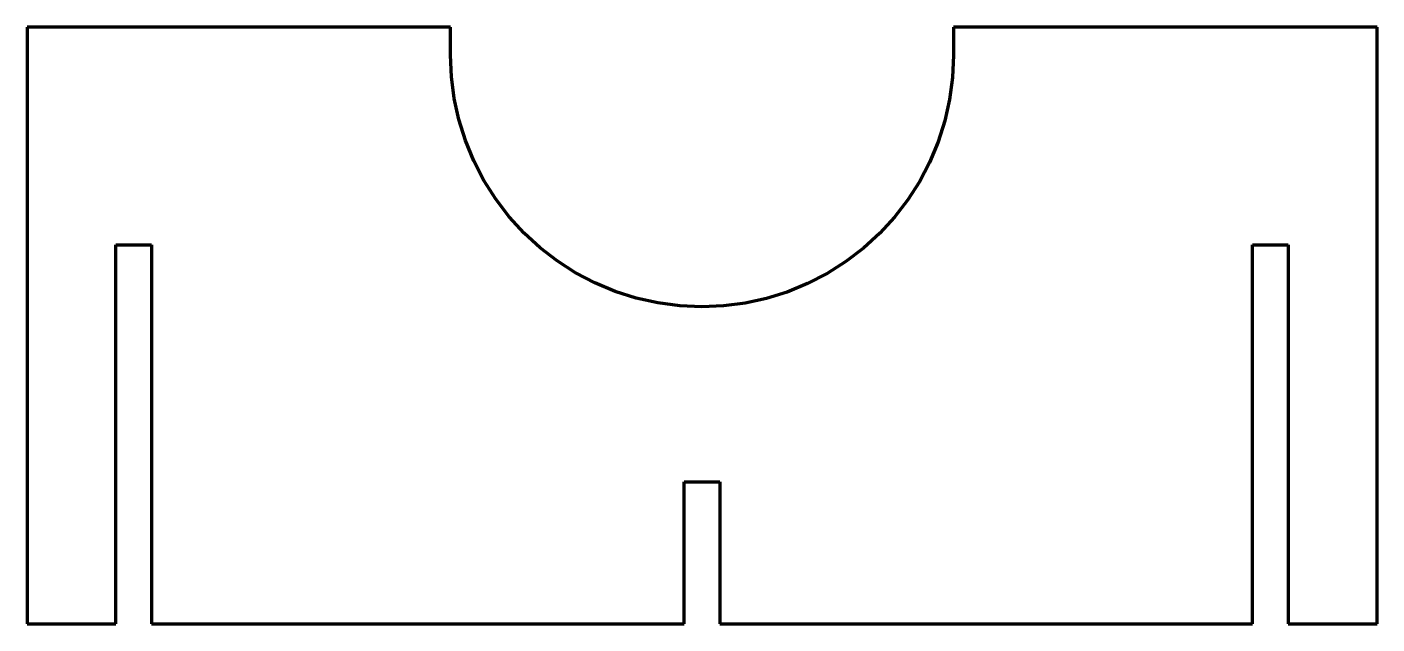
# Model space of a CAD drawing. Header units: inches. Extents: x -7.1 to 7.1, y -6 to 0.3.
import ezdxf

# ---------------------------------------------------------------- set-up
doc = ezdxf.new("R2010")
doc.units = ezdxf.units.IN
doc.header["$MEASUREMENT"] = 0
doc.layers.add('1', color=7, linetype='Continuous', true_color=0xffffff)

msp = doc.modelspace()

# ---------------------------------------------------------------- linework, layer by layer
at = {"layer": '1', "color": 163, "linetype": 'Continuous', "lineweight": 70}
for p, q in [((-2.654831, 0.29626), (-7.125, 0.29626)), ((-7.125, 0.29626), (-7.125, -6)), ((-2.654831, 0), (-2.654831, 0.29626)), ((7.125, 0.29626), (2.654831, 0.29626)), ((7.125, -6), (7.125, 0.29626)), ((-6.1875, -6), (-6.1875, -2)), ((-6.1875, -2), (-5.8125, -2)), ((-5.8125, -2), (-5.8125, -6)), ((5.8125, -6), (5.8125, -2)), ((5.8125, -2), (6.1875, -2)), ((6.1875, -2), (6.1875, -6)), ((-0.1875, -6), (-0.1875, -4.5)), ((-0.1875, -4.5), (0.1875, -4.5)), ((0.1875, -4.5), (0.1875, -6)), ((-7.125, -6), (-6.1875, -6)), ((-5.8125, -6), (-0.1875, -6)), ((0.1875, -6), (5.8125, -6)), ((6.1875, -6), (7.125, -6))]:
    msp.add_line(p, q, dxfattribs=at)
for points in [[(2.654831, 0.29626), (2.654831, 0.130354), (2.654831, -0.000001)], [(2.654831, -0.000001), (2.644355, -0.235148), (2.613331, -0.467543), (2.562378, -0.694606), (2.49177, -0.916121), (2.401342, -1.132075), (2.29432, -1.335737), (2.171014, -1.528018), (2.031549, -1.709102), (1.875952, -1.878544), (1.703259, -2.036467), (1.51856, -2.177642), (1.321995, -2.302264), (1.113642, -2.409949), (0.897373, -2.498586), (0.679448, -2.566437), (0.45594, -2.615381), (0.227325, -2.645071), (-0.001718, -2.65483), (-0.233857, -2.644541), (-0.464917, -2.61381), (-0.693981, -2.562507), (-0.916209, -2.491722), (-1.130584, -2.40206), (-1.333641, -2.295527), (-1.527747, -2.171208), (-1.70903, -2.031625), (-1.877192, -1.877305), (-2.034926, -1.705036), (-2.177531, -1.518706), (-2.302228, -1.322121), (-2.409044, -1.115662), (-2.497902, -0.89918), (-2.566409, -0.679444), (-2.615333, -0.456275), (-2.644896, -0.229809), (-2.654831, 0)]]:
    msp.add_lwpolyline(points, dxfattribs=at)

doc.saveas('drawing.dxf')
